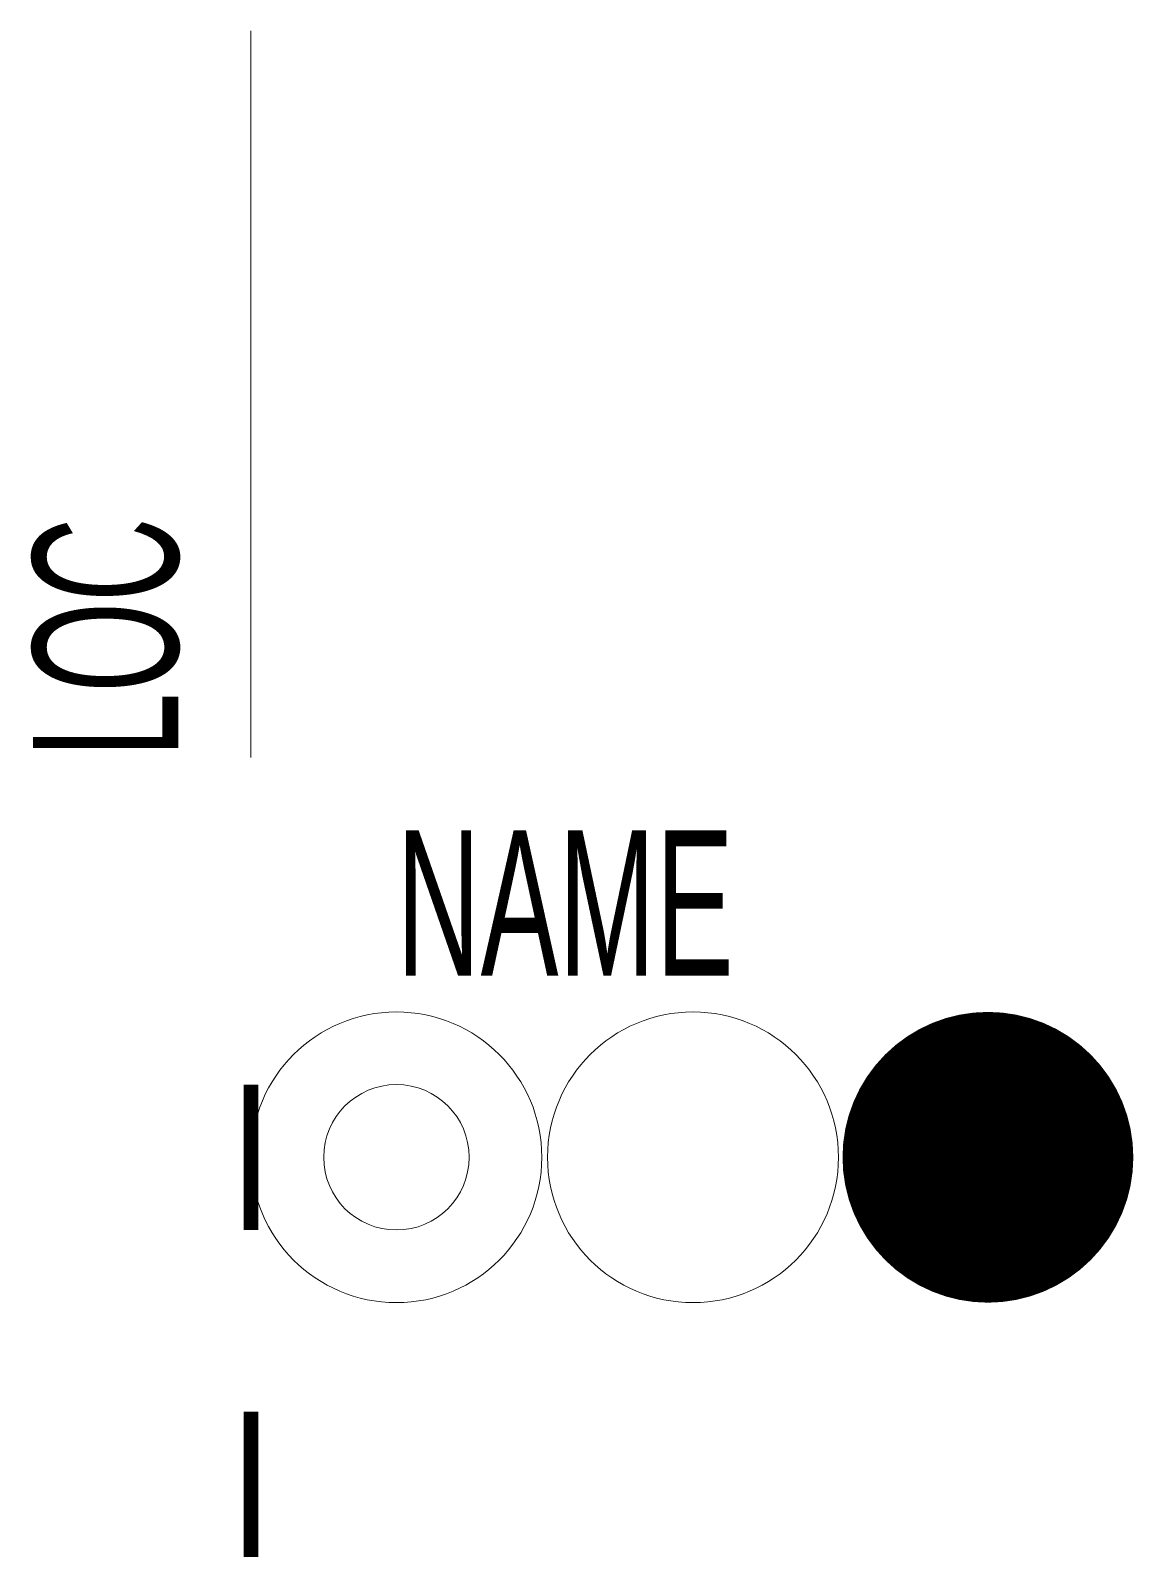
# Model space of a CAD drawing. Extents: x -3 to 12.1, y -1.1 to 20.
import ezdxf

# ---------------------------------------------------------------- set-up
doc = ezdxf.new("R2010")
doc.units = 0
doc.layers.get('0').update_dxf_attribs({"linetype": 'CONTINUOUS'})

msp = doc.modelspace()

# ---------------------------------------------------------------- linework, layer by layer
at = {"color": 7, "lineweight": 0}
msp.add_line((0, 10), (0, 20), dxfattribs=at)
at = {"color": 4, "lineweight": 0, "const_width": 2}
msp.add_lwpolyline([(9.135, 4.5, 1), (11.135, 4.5, 1)], format="xyb", close=True, dxfattribs=at)
at = {"color": 4}
for points in [[(0, 3.5, 0.2, 0.2, 0), (0, 5.5, 0.2, 0.2, 0)], [(0, -1, 0.2, 0.2, 0), (0, 1, 0.2, 0.2, 0)]]:
    msp.add_lwpolyline(points, format="xyseb", dxfattribs=at)
at = {"color": 4, "const_width": 0.2}
msp.add_lwpolyline([(0, -1), (0, 1)], dxfattribs=at)
at = {"color": 4, "lineweight": 0}
for centre, radius in [((2, 4.5), 2), ((6.079, 4.5), 2), ((2, 4.5), 1)]:
    msp.add_circle(centre, radius, dxfattribs=at)

# ---------------------------------------------------------------- texts
at = {"color": 7, "lineweight": 0, "width": 0.6}
msp.add_attdef('LOC', (-1, 10), 'LOC', height=2, rotation=90, dxfattribs=at)
msp.add_attdef('NAME', (2, 7), 'NAME', height=2, dxfattribs=at)

doc.saveas('drawing.dxf')
